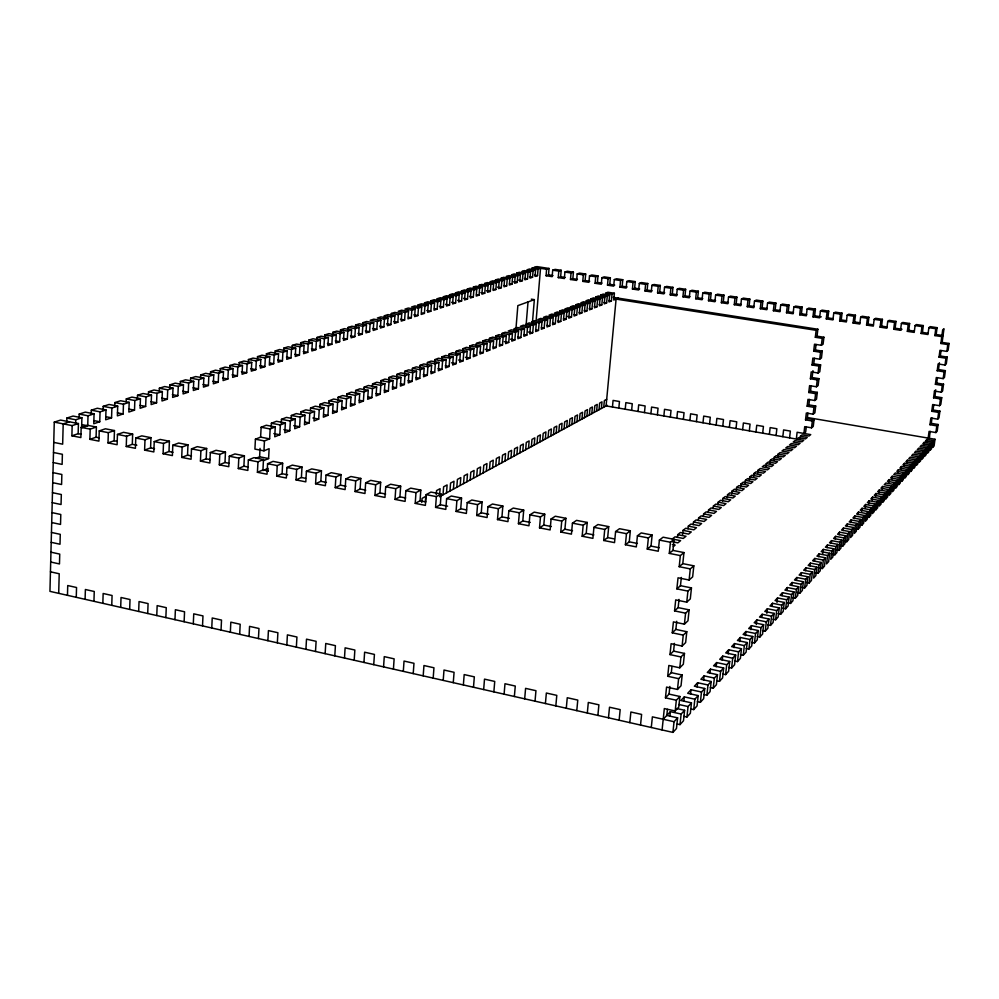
<?xml version="1.0" encoding="UTF-8"?>
<svg xmlns="http://www.w3.org/2000/svg" width="999" height="999" viewBox="0 0 999 999"><rect width="100%" height="100%" fill="white"/><g stroke="black" fill="none" stroke-linecap="round" stroke-linejoin="round"><path stroke-width="1.5" d="M78.434 423.551L72.165 425.611L71.891 435.801L78.147 433.691L78.434 423.551L60.589 420.079L54.271 422.127L49.95 591.358L672.914 732.392L676.473 728.496L677.609 717.856L666.808 715.434L667.457 709.352M58.691 593.331L59.216 573.763L50.45 571.815M66.746 422.377L66.858 418.069L73.064 416.059L81.906 417.769L81.618 427.797L87.725 425.761L88.012 415.784L94.068 413.811L93.769 423.738L99.75 421.74L100.062 411.85L105.994 409.915L105.682 419.767L111.563 417.807L111.876 408.004L117.707 406.106L117.383 415.859L123.139 413.936L123.464 404.22L129.183 402.36L128.846 412.038L134.503 410.139L134.84 400.524L140.447 398.688L140.097 408.279L145.654 406.418L146.004 396.89L151.498 395.092L151.149 404.583L156.593 402.772L156.955 393.319L162.362 391.558L161.988 400.974L167.345 399.188L167.707 389.81L173.014 388.087L172.64 397.415L177.884 395.666L178.272 386.376L183.479 384.677L183.092 393.931L188.249 392.207L188.636 382.992L193.744 381.331L193.356 390.497L198.426 388.811L198.813 379.67L203.846 378.034L203.446 387.137L208.416 385.477L208.816 376.411L213.761 374.812L213.349 383.828L218.244 382.192L218.644 373.214L223.501 371.628L223.089 380.569L227.884 378.971L228.309 370.067L233.067 368.519L232.655 377.385L237.375 375.811L237.799 366.97L242.482 365.447L242.058 374.238L246.691 372.689L247.128 363.936L251.736 362.437L251.298 371.153L255.856 369.63L256.293 360.939L260.826 359.465L260.389 368.119L264.872 366.621L265.309 358.004L269.767 356.556L269.318 365.147L273.726 363.673L274.176 355.12L278.559 353.696L278.109 362.212L282.442 360.764L282.904 352.272L287.213 350.874L286.75 359.328L291.021 357.892L291.483 349.475L295.716 348.102L295.254 356.481L299.45 355.082L299.912 346.728L304.083 345.367L303.621 353.696L307.754 352.31L308.216 344.031L312.325 342.694L311.85 350.949L315.921 349.588L316.383 341.358L320.429 340.047L319.955 348.239L323.951 346.903L324.425 338.748L328.396 337.45L327.922 345.579L331.868 344.268L332.342 336.163L336.251 334.89L335.776 342.957L339.648 341.67L340.135 333.629L343.981 332.367L343.494 340.384L347.315 339.111L347.802 331.131L351.598 329.895L351.099 337.837L354.87 336.588L355.357 328.671L359.091 327.447L358.591 335.339L362.3 334.103L362.787 326.248L366.471 325.05L365.971 332.879L369.618 331.656L370.117 323.851L373.738 322.677L373.239 330.457L376.835 329.258L377.335 321.503L380.894 320.342L380.394 328.059L383.928 326.885L384.44 319.193L387.949 318.044L387.45 325.711L390.934 324.55L391.446 316.908L394.905 315.784L394.393 323.389L397.827 322.24L398.339 314.66L401.748 313.549L401.236 321.104L404.62 319.98L405.132 312.45L408.504 311.351L407.979 318.856L411.326 317.744L411.838 310.264L415.147 309.178L414.635 316.633L417.919 315.534L418.444 308.104L421.703 307.043L421.191 314.448L424.425 313.361L424.95 305.994L428.171 304.945L427.647 312.287L430.844 311.226L431.368 303.896L434.54 302.859L434.016 310.165L437.175 309.116L437.699 301.835L440.821 300.811L440.297 308.067L443.406 307.03L443.931 299.8L447.015 298.801L446.491 306.006L449.562 304.982L450.087 297.802L453.134 296.803L452.597 303.958L455.619 302.947L456.156 295.816L459.153 294.842L458.628 301.948L461.6 300.961L462.137 293.868L465.097 292.907L464.56 299.962L467.507 298.988L468.044 291.945L470.954 290.996L470.429 298.014L473.326 297.04L473.863 290.047L476.748 289.111L476.211 296.079L479.07 295.13L479.607 288.174L482.455 287.25L481.918 294.181L484.74 293.231L485.277 286.326L488.086 285.414L487.549 292.295L490.334 291.371L490.871 284.503L493.643 283.604L493.106 290.447L495.854 289.523L496.391 282.705L499.125 281.818L498.588 288.611L501.298 287.712L501.835 280.931L504.532 280.057L503.996 286.8L506.668 285.914L507.217 279.183L509.877 278.309L509.34 285.027L511.975 284.141L512.524 277.447L515.147 276.598L514.61 283.266L517.22 282.392L517.757 275.749L520.354 274.9L519.817 281.531L522.39 280.669L522.939 274.063L525.499 273.227L524.95 279.807L527.497 278.958L528.046 272.39L530.569 271.566L530.032 278.109L532.542 277.272L533.091 270.754L535.589 269.942L535.039 276.448L537.524 275.612L538.061 269.131L540.534 268.319L536.201 319.767M67.47 595.317L67.732 585.539L76.548 587.512L76.261 597.315M75.612 424.1L75.737 419.78L81.906 417.769M79.096 418.356L79.208 414.086L85.302 412.125L94.068 413.811M96.391 427.035L90.197 429.133L89.885 439.335L96.079 437.2L96.391 427.035L87.4 425.287L81.169 427.372L80.869 437.562L71.891 435.801M85.09 599.313L85.39 589.497L94.256 591.495L93.943 601.311M91.196 414.41L91.321 410.177L97.29 408.254L105.994 409.915M114.46 430.557L108.342 432.667L108.004 442.907L114.123 440.746L114.46 430.557L105.407 428.796L99.251 430.894L98.926 441.121L89.885 439.335M103.072 410.552L103.209 406.356L109.066 404.47L117.707 406.106M102.835 603.334L103.147 593.493L112.075 595.491L111.751 605.344M114.723 406.755L114.86 402.597L120.604 400.749L129.183 402.36M132.655 434.09L126.598 436.226L126.249 446.503L132.293 444.318L132.655 434.09L123.539 432.317L117.457 434.44L117.108 444.705L108.004 442.907M126.199 401.66L126.299 398.913L131.93 397.103L140.447 398.688M120.692 607.367L121.029 597.502L130.02 599.525L129.67 609.402M150.961 437.649L144.992 439.81L144.605 450.112L150.587 447.902L150.961 437.649L141.796 435.864L135.777 438.012L135.414 448.301L126.249 446.503M137.375 399.375L137.525 395.292L143.057 393.519L151.498 395.092M138.674 611.438L139.036 601.548L148.077 603.583L147.702 613.486M148.439 394.443L148.539 391.745L153.971 389.997L162.362 391.558M169.405 441.233L163.499 443.419L163.099 453.746L168.993 451.511L169.405 441.233L160.165 439.435L154.233 441.608L153.834 451.935L144.605 450.112M159.241 390.934L159.353 388.261L164.685 386.551L173.014 388.087M156.768 615.534L157.155 605.619L166.259 607.667L165.859 617.594M169.842 387.937L169.967 384.84L175.2 383.154L183.479 384.677M187.962 444.842L182.13 447.053L181.706 457.417L187.525 455.157L187.962 444.842L178.671 443.032L172.802 445.229L172.39 455.581L163.099 453.746M180.27 384.553L180.394 381.481L185.539 379.82L193.744 381.331M174.975 619.667L175.387 609.715L184.553 611.775L184.128 621.728M190.509 381.218L190.634 378.184L195.692 376.561L203.846 378.034M206.656 448.476L200.899 450.711L200.437 461.101L206.194 458.816L206.656 448.476L197.29 446.653L191.496 448.876L191.059 459.253L181.706 457.417M200.562 377.959L200.699 374.937L205.657 373.339L213.761 374.812M193.307 623.813L193.744 613.836L202.972 615.908L202.522 625.898M210.452 374.75L210.577 371.753L215.459 370.179L223.501 371.628M225.462 452.122L219.78 454.395L219.305 464.822L224.975 462.5L225.462 452.122L216.046 450.299L210.327 452.547L209.852 462.962L200.437 461.101M220.155 371.591L220.292 368.631L225.087 367.083L233.067 368.519M211.763 627.996L212.225 617.981L221.516 620.079L221.041 630.094M229.695 368.494L229.845 365.547L234.553 364.036L242.482 365.447M244.405 455.806L238.798 458.104L238.299 468.556L243.893 466.208L244.405 455.806L234.915 453.958L229.283 456.243L228.783 466.683L219.305 464.822M239.086 365.447L239.223 362.525L243.856 361.039L251.736 362.437M230.344 632.192L230.831 622.165L240.185 624.263L239.685 634.315M248.301 362.45L248.451 359.553L252.997 358.092L260.826 359.465M267.944 471.141L268.082 468.344L262.924 470.566L263.474 459.515L253.921 457.654L248.364 459.965L247.839 470.429L238.299 468.556M257.367 359.503L257.517 356.631L262 355.194L269.767 356.556M618.418 298.164L613.748 300.05L614.385 293.256L612.025 294.181L611.4 300.999L609.028 301.948L609.652 295.117L607.267 296.054L606.63 302.909L604.233 303.883L604.87 297.003L602.447 297.964L601.81 304.857L599.375 305.844L600.012 298.926L597.564 299.887L596.927 306.83L594.455 307.829L595.092 300.861L592.607 301.835L591.97 308.828L589.472 309.84L590.097 302.822L587.587 303.821L586.95 310.851L584.415 311.875L585.052 304.82L582.492 305.831L581.855 312.912L579.283 313.948L579.919 306.843L577.335 307.867L576.698 314.985L574.088 316.046L574.725 308.891L572.102 309.927L571.465 317.095L568.818 318.169L569.455 310.964L566.795 312.013L566.158 319.243L563.486 320.317L564.11 313.074L561.413 314.136L560.789 321.403L558.066 322.502L558.703 315.209L555.956 316.283L555.332 323.614L552.572 324.725L553.209 317.37L550.424 318.469L549.8 325.836L547.002 326.973L547.627 319.568L544.817 320.679L544.18 328.109L541.346 329.245L541.97 321.803L539.123 322.927L538.486 330.407L535.614 331.568L536.238 324.063L533.341 325.199L532.704 332.729L529.782 333.916L530.419 326.361L527.472 327.522L526.848 335.102L523.888 336.288L524.512 328.683L521.528 329.857L520.904 337.5L517.894 338.711L518.518 331.044L515.484 332.242L514.86 339.935L511.813 341.159L512.437 333.441L509.365 334.653L508.728 342.407L505.631 343.656L506.256 335.876L503.134 337.113L502.509 344.917L499.363 346.178L499.987 338.349L496.815 339.598L496.191 347.465L493.007 348.751L493.618 340.859L490.409 342.133L489.785 350.05L486.538 351.361L487.162 343.406L483.891 344.705L483.266 352.672L479.97 354.008L480.594 346.004L477.272 347.302L476.66 355.344L473.314 356.693L473.926 348.626L470.554 349.962L469.942 358.054L466.533 359.428L467.157 351.298L463.723 352.647L463.111 360.801L459.665 362.2L460.277 354.008L456.793 355.382L456.181 363.599L452.672 365.022L453.284 356.768L449.75 358.154L449.138 366.446L445.566 367.882L446.178 359.565L442.582 360.989L441.97 369.33L438.349 370.791L438.961 362.412L435.302 363.848L434.702 372.265L431.019 373.751L431.618 365.309L427.909 366.77L427.297 375.249L423.551 376.76L424.163 368.244L420.379 369.742L419.78 378.284L415.971 379.82L416.571 371.241L412.737 372.752L412.137 381.368L408.266 382.929L408.853 374.275L404.957 375.824L404.358 384.503L400.424 386.089L401.011 377.372L397.04 378.933L396.453 387.699L392.445 389.31L393.032 380.519L388.998 382.118L388.399 390.934L384.328 392.582L384.915 383.716L380.806 385.339L380.219 394.243L376.074 395.916L376.66 386.975L372.477 388.623L371.89 397.602L367.669 399.3L368.256 390.284L363.998 391.97L363.411 401.024L359.128 402.747L359.702 393.656L355.357 395.367L354.795 404.495L350.424 406.256L350.986 397.09L346.578 398.838L346.004 408.042L341.558 409.84L342.12 400.587L337.625 402.36L337.063 411.65L332.542 413.474L333.092 404.145L328.521 405.956L327.959 415.322L323.351 417.182L323.901 407.767L319.243 409.615L318.693 419.056L313.986 420.954L314.535 411.463L309.79 413.336L309.24 422.864L304.458 424.8L304.995 415.222L300.162 417.132L299.625 426.748L294.742 428.721L295.279 419.056L290.347 421.004L289.81 430.706L284.84 432.717L285.364 422.964L280.344 424.95L279.82 434.74L274.75 436.788L275.262 426.948L270.142 428.971L269.63 438.848L260.614 437.137L255.419 439.21L254.92 449.1L263.948 450.836L269.118 448.701L268.594 458.541L263.436 460.714M249.051 636.438L249.563 626.373L258.978 628.483L258.441 638.561M282.667 463.249L277.235 465.596L276.673 476.111L282.105 473.713L282.667 463.249L273.052 461.376L267.57 463.711L267.033 474.213L257.417 472.315L257.954 461.838L263.474 459.515M255.719 458.416L259.615 456.793L260.04 448.376M260.614 437.137L261.126 427.26L266.283 425.249L275.262 426.948M266.296 356.606L266.433 353.758L270.841 352.335L278.559 353.696M263.948 450.836L264.46 440.934L269.63 438.848M271.166 427.46L271.391 423.264L276.448 421.291L285.364 422.964M275.062 353.758L275.212 350.936L279.545 349.538L287.213 350.874M267.882 640.696L268.419 630.606L277.897 632.729L277.335 642.832M283.691 350.949L283.841 348.151L288.099 346.778L295.716 348.102M281.243 423.501L281.468 419.343L286.426 417.407L295.279 419.056M292.183 348.201L292.332 345.417L296.516 344.068L304.083 345.367M301.998 467.008L296.641 469.38L296.054 479.92L301.411 477.497L301.998 467.008L292.32 465.122L286.925 467.482L286.351 478.009L276.673 476.111M291.121 419.617L291.346 415.497L296.216 413.598L304.995 415.222M300.524 345.479L300.687 342.719L304.807 341.396L312.325 342.694M286.838 644.992L287.4 634.865L296.94 637.012L296.353 647.14M300.886 414.435L301.036 411.725L305.819 409.865L314.535 411.463M308.741 342.819L308.903 340.072L312.962 338.773L320.429 340.047M321.466 470.791L316.196 473.189L315.572 483.766L320.841 481.318L321.466 470.791L311.713 468.893L306.406 471.278L305.794 481.843L296.054 479.92M310.402 410.714L310.564 408.017L315.259 406.193L323.901 407.767M316.833 340.184L316.995 337.475L320.991 336.188L328.396 337.45M319.755 407.055L319.905 404.383L324.513 402.585L333.092 404.145M305.919 649.313L306.506 639.16L316.109 641.321L315.509 651.473M324.8 337.6L324.95 334.902L328.883 333.641L336.251 334.89M332.63 335.052L332.792 332.38L336.663 331.131L343.981 332.367M328.896 403.896L329.083 400.811L333.604 399.038L342.12 400.587M341.059 474.6L335.876 477.023L335.227 487.637L340.409 485.152L341.059 474.6L331.243 472.689L326.011 475.099L325.387 485.701L315.572 483.766M340.347 332.555L340.509 329.895L344.318 328.659L351.598 329.895M337.899 400.362L338.087 397.302L342.532 395.567L350.986 397.09M325.137 653.658L325.749 643.481L335.414 645.654L334.79 655.844M347.939 330.082L348.102 327.447L351.86 326.236L359.091 327.447M346.753 396.89L346.94 393.856L351.298 392.157L359.702 393.656M360.789 478.434L355.694 480.894L355.02 491.533L360.115 489.023L360.789 478.434L350.911 476.511L345.766 478.958L345.105 489.585L335.227 487.637M355.419 327.647L355.582 325.037L359.29 323.838L366.471 325.05M355.444 393.481L355.632 390.472L359.915 388.798L368.256 390.284M362.799 325.262L362.962 322.665L366.596 321.491L373.738 322.677M344.48 658.041L345.117 647.839L354.857 650.024L354.195 660.239M363.986 390.134L364.173 387.15L368.381 385.502L376.66 386.975M380.669 482.292L375.649 484.777L374.95 495.454L379.957 492.919L380.669 482.292L370.716 480.357L365.646 482.829L364.96 493.494L355.02 491.533M372.377 386.838L372.565 383.878L376.71 382.267L384.915 383.716M384.215 318.793L384.415 315.746L387.899 314.623L394.905 315.784M380.619 383.604L380.806 380.669L384.877 379.083L393.032 380.519M363.948 662.449L364.623 652.21L374.425 654.42L373.738 664.66M391.158 316.546L391.358 313.511L394.792 312.4L401.748 313.549M388.723 380.419L388.923 377.51L392.919 375.949L401.011 377.372M400.674 486.176L395.741 488.698L395.017 499.4L399.937 496.828L400.674 486.176L390.646 484.228L385.676 486.738L384.965 497.427L374.95 495.454M396.69 377.297L396.89 374.413L400.824 372.877L408.853 374.275M383.566 666.882L384.265 656.63L394.13 658.841L393.419 669.118M404.533 374.225L404.72 371.353L408.591 369.855L416.571 371.241M412.237 371.203L412.425 368.356L416.233 366.87L424.163 368.244M417.932 307.829L418.131 304.882L421.378 303.833L428.171 304.945M420.816 490.097L415.984 492.644L415.222 503.384L420.055 500.786L420.816 490.097L410.726 488.136L405.844 490.671L405.094 501.386L395.017 499.4M419.805 368.231L420.005 365.409L423.751 363.948L431.618 365.309M424.388 305.731L424.587 302.797L427.784 301.773L434.54 302.859M403.309 671.353L404.033 661.063L413.973 663.299L413.224 673.601M430.756 303.659L430.956 300.749L434.103 299.737L440.821 300.811M427.26 365.309L427.46 362.5L431.143 361.076L438.961 362.412M421.778 502.447L422.077 498.364L425.736 496.391L425.349 501.823M437.025 301.611L437.237 298.726L440.347 297.727L447.015 298.801M434.59 362.425L434.79 359.652L438.424 358.241L446.178 359.565M441.108 494.043L436.363 496.615L435.576 507.392L440.322 504.757L441.108 494.043L430.944 492.07L426.161 494.63L425.374 505.382L415.222 503.384M443.219 299.6L443.431 296.728L446.491 295.741L453.134 296.803M441.808 359.603L442.008 356.843L445.579 355.457L453.284 356.768M449.325 297.615L449.538 294.767L452.559 293.793L459.153 294.842M436.251 494.617L436.551 490.596L440.097 488.686L439.697 494.03M423.189 675.861L423.951 665.534L433.953 667.782L433.179 678.121M448.913 356.818L449.113 354.071L452.622 352.709L460.277 354.008M455.344 295.654L455.556 292.819L458.541 291.858L465.097 292.907M443.019 494.792L443.618 486.8L447.102 484.927L446.516 492.894M455.894 354.071L456.093 351.361L459.552 350.012L467.157 351.298M461.288 293.718L461.501 290.909L464.435 289.96L470.954 290.996M461.55 498.014L456.893 500.624L456.068 511.426L460.726 508.766L461.55 498.014L451.311 496.028L446.615 498.613L445.804 509.403L435.576 507.392M449.975 490.996L450.574 483.066L454.008 481.231L453.409 489.123M467.145 291.82L467.357 289.023L470.254 288.087L476.748 289.111M462.774 351.373L462.974 348.676L466.371 347.352L473.926 348.626M456.818 487.275L457.417 479.395L460.801 477.584L460.202 485.427M443.206 680.394L443.993 670.042L454.07 672.302L453.271 682.667M469.542 348.713L469.742 346.041L473.089 344.742L480.594 346.004M463.561 483.591L464.16 475.774L467.495 473.988L466.895 481.78M476.211 346.104L476.411 343.444L479.707 342.17L487.162 343.406M482.117 502.01L477.559 504.645L476.71 515.484L481.268 512.799L482.117 502.01L471.815 500.012L467.207 502.634L466.371 513.449L456.068 511.426M470.204 479.982L470.804 472.215L474.088 470.454L473.476 478.184M482.767 343.531L482.979 340.896L486.213 339.635L493.618 340.859M476.735 476.411L477.335 468.706L480.569 466.97L479.97 474.65M489.235 340.996L489.435 338.374L492.632 337.138L499.987 338.349M463.361 684.952L464.185 674.575L474.325 676.847L473.489 687.25M495.304 282.655L495.516 279.945L498.226 279.071L504.532 280.057M483.179 472.902L483.778 465.259L486.963 463.548L486.351 471.166M495.591 338.499L495.804 335.901L498.951 334.677L506.256 335.876M489.51 469.443L490.122 461.85L493.256 460.164L492.644 467.732M502.847 506.043L498.389 508.716L497.502 519.58L501.96 516.858L502.847 506.043L492.47 504.02L487.949 506.68L487.087 517.532L476.71 515.484M501.823 336.551L502.072 333.454L505.169 332.255L512.437 333.441M495.766 466.046L496.366 458.504L499.463 456.843L498.851 464.36M516.533 275.749L516.758 273.102L519.33 272.277L525.499 273.227M501.923 462.687L502.522 455.194L505.569 453.558L504.957 461.026M483.666 689.547L484.503 679.133L494.73 681.43L493.868 691.857M514.085 331.73L514.335 328.683L517.345 327.51L524.512 328.683M515.959 328.708L517.844 305.632L534.353 299.638L532.405 322.964M507.979 459.378L508.591 451.948L511.588 450.337L510.976 457.742M523.713 510.102L519.355 512.799L518.431 523.701L522.802 520.941L523.713 510.102L513.261 508.066L508.853 510.751L507.942 521.64L497.502 519.58M513.961 456.118L514.572 448.738L517.532 447.152L516.92 454.508M525.973 326.636L528.034 301.785M531.768 270.791L531.98 268.194L536.938 266.608L549.05 268.456L548.501 274.9L546.066 275.724L546.615 269.255L549.05 268.456M519.855 452.909L520.467 445.579L523.376 444.006L522.764 451.323M531.805 324.775L532.055 321.778L534.94 320.667L541.97 321.803M504.095 694.18L504.982 683.741L515.272 686.051L514.373 696.503M525.661 449.75L526.273 442.457L529.145 440.921L528.533 448.176M531.381 446.628L531.992 439.385L534.827 437.862L534.215 445.079M544.742 514.185L540.471 516.92L539.522 527.847L543.793 525.062L544.742 514.185L534.215 512.137L529.895 514.847L528.958 525.774L518.431 523.701M537.025 443.544L537.637 436.363L540.434 434.865L539.81 442.02M561.213 270.304L558.803 271.116L558.254 277.597L560.651 276.773L561.213 270.304L555.119 269.38L552.709 270.18L552.147 276.661L546.066 275.724M542.582 440.509L543.206 433.379L545.953 431.893L545.342 439.011M524.687 698.838L525.586 688.361L535.951 690.696L535.027 701.186M548.076 437.525L548.688 430.432L551.411 428.971L550.786 436.039M559.702 313.811L559.952 310.926L562.637 309.877L569.455 310.964M573.426 272.178L571.053 272.989L570.479 279.483L572.852 278.646L573.426 272.178L567.307 271.241L564.922 272.053L564.36 278.546L558.254 277.597M553.483 434.577L554.095 427.522L556.78 426.086L556.156 433.116M565.047 311.713L565.297 308.841L567.944 307.817L574.725 308.891M565.909 518.294L561.738 521.066L560.764 532.03L564.922 529.208L565.909 518.294L555.307 516.233L551.086 518.981L550.124 529.932L539.522 527.847M558.816 431.668L559.44 424.662L562.075 423.251L561.463 430.219M570.317 309.64L570.566 306.793L573.176 305.769L579.919 306.843M585.689 274.038L583.354 274.862L582.767 281.381L585.102 280.532L585.689 274.038L579.545 273.102L577.197 273.926L576.623 280.432L570.479 279.483M564.085 428.796L564.697 421.84L567.307 420.442L566.695 427.372M575.524 307.592L575.774 304.77L578.346 303.758L585.052 304.82M569.28 425.961L569.892 419.056L572.464 417.669L571.853 424.563M545.417 703.533L546.353 693.031L556.793 695.366L555.831 705.893M574.4 423.176L575.012 416.308L577.547 414.947L576.935 421.79M598.001 275.924L595.704 276.76L595.104 283.279L597.402 282.417L598.001 275.924L591.833 274.987L589.522 275.811L588.935 282.33L582.767 281.381M579.457 420.417L580.069 413.598L582.567 412.25L581.955 419.056M590.709 301.623L590.958 298.851L593.431 297.889L600.012 298.926M587.237 522.44L583.166 525.237L582.155 536.238L586.213 533.391L587.237 522.44L576.548 520.367L572.439 523.151L571.44 534.14L560.764 532.03M584.44 417.694L585.064 410.914L587.524 409.59L586.913 416.358M595.629 299.688L595.879 296.94L598.326 295.991L604.87 297.003M589.36 415.022L589.984 408.279L592.419 406.968L591.795 413.686M610.364 277.809L608.104 278.646L607.492 285.177L609.765 284.328L610.364 277.809L604.183 276.86L601.898 277.697L601.298 284.228L595.104 283.279M600.486 297.777L600.749 295.042L603.146 294.106L609.652 295.117M566.283 708.254L567.257 697.727L577.772 700.087L576.785 710.626M594.218 412.362L594.842 405.669L597.24 404.383L596.628 411.064M599.013 409.752L599.625 403.097L601.997 401.823L601.386 408.466M622.777 279.708L620.554 280.557L619.929 287.1L622.165 286.226L622.777 279.708L616.57 278.758L614.323 279.595L613.711 286.139L607.492 285.177M603.746 407.18L604.358 400.562L606.705 399.3M608.716 526.61L604.745 529.445L603.696 540.484L607.667 537.599L608.716 526.61L597.951 524.525L593.93 527.335L592.907 538.361L582.155 536.238M612.449 407.005L613.074 400.412L619.455 401.511L618.831 408.116M635.252 281.606L633.054 282.467L632.429 289.023L634.627 288.149L635.252 281.606L629.008 280.657L626.798 281.506L626.173 288.062L619.929 287.1M587.312 713.011L588.311 702.447L598.901 704.832L597.877 715.409M625.224 409.228L625.861 402.622L632.267 403.733L631.63 410.352M647.764 283.516L645.604 284.378L644.967 290.946L647.127 290.072L647.764 283.516L641.508 282.567L639.323 283.429L638.686 289.985L632.429 289.023M672.302 541.77L677.871 542.857L680.594 540.646L663.086 537.187L659.39 540.097L658.254 551.223L647.265 549.063L651.023 546.103L652.135 535.052L641.221 532.929L637.412 535.814L636.313 546.903L625.399 544.755L629.258 541.833L630.344 530.819L619.505 528.708L615.596 531.568L614.535 542.619L603.696 540.484M638.049 411.463L638.686 404.845L645.129 405.956L644.48 412.587M608.478 717.806L609.515 707.217L620.179 709.615L619.13 720.217M625.399 544.755L626.485 533.691L630.344 530.819M660.339 285.439L658.216 286.313L657.567 292.894L659.69 291.995L660.339 285.439L654.045 284.478L651.91 285.339L651.261 291.92L644.967 290.946M650.923 413.711L651.585 407.068L658.054 408.191L657.379 414.835M672.964 287.362L670.878 288.249L670.217 294.842L672.302 293.943L672.964 287.362L666.645 286.401L664.535 287.275L663.885 293.868L657.567 292.894M629.807 722.639L630.881 712.012L641.608 714.422L640.521 725.062M647.265 549.063L648.376 537.949L652.135 535.052M663.86 415.959L664.535 409.315L671.028 410.439L670.341 417.095M685.651 289.298L683.591 290.185L682.916 296.79L684.977 295.879L685.651 289.298L679.295 288.336L677.222 289.211L676.56 295.816L670.217 294.842M676.847 418.231L677.534 411.563L684.053 412.699L683.366 419.368M698.376 291.246L696.353 292.145L695.679 298.751L697.689 297.839L698.376 291.246L692.007 290.272L689.972 291.159L689.285 297.777L682.916 296.79M651.286 727.497L652.384 716.845L674.05 721.703L677.609 717.856M669.293 553.396L670.441 542.257L674.088 539.323L672.939 550.412L669.293 553.396L680.356 555.581L683.953 552.572L672.939 550.412M677.422 537.425L677.709 534.665L680.394 532.504L688.623 534.103L691.258 531.955L683.066 530.369L682.629 534.49M711.163 293.194L709.178 294.093L708.478 300.724L710.464 299.8L711.163 293.194L704.77 292.22L702.759 293.119L702.072 299.737L695.679 298.751M689.897 420.504L690.596 413.823L697.14 414.96L696.44 421.64M662.087 729.944L664.323 708.566L675.187 710.988L678.746 707.192L679.894 696.49L669.055 694.105L665.446 697.839L676.335 700.237L679.894 696.49M665.446 697.839L666.57 687.075L677.484 689.46L681.031 685.776L682.18 675.012L671.316 672.664L667.707 676.286L678.621 678.658L682.18 675.012M667.707 676.286L668.843 665.459L679.782 667.819L683.328 664.235L684.49 653.421L673.588 651.098L669.979 654.607L680.931 656.955L684.49 653.421M669.979 654.607L671.116 643.731L682.092 646.053L685.639 642.582L686.8 631.705L675.861 629.42L672.265 632.817L683.254 635.127L686.8 631.705M672.265 632.817L673.413 621.878L684.415 624.163L687.961 620.804L689.135 609.865L678.159 607.617L674.562 610.901L685.589 613.174L689.135 609.865M674.562 610.901L675.711 599.899L686.75 602.16L690.297 598.901L691.47 587.912L680.469 585.689L676.872 588.861L687.924 591.108L691.47 587.912M676.872 588.861L678.034 577.797L689.11 580.019L692.644 576.885L693.83 565.821L682.792 563.636L679.195 566.708L690.284 568.906L693.83 565.821M679.195 566.708L680.356 555.581M669.055 694.105L669.867 686.463M671.316 672.664L671.965 666.508M673.588 651.098L674.4 643.368M675.861 629.42L676.723 621.253M678.159 607.617L679.02 599.4M680.469 585.689L681.33 577.434M682.792 563.636L683.953 552.572M688.036 528.871L688.323 526.148L690.921 524.063L699.038 525.611L701.585 523.538L693.506 522.002L693.219 524.7M669.904 716.183L670.379 711.65L681.131 714.048L684.615 710.277L676.598 708.491M724 295.155L722.052 296.066L721.353 302.709L723.301 301.773L724 295.155L717.582 294.168L715.609 295.08L714.909 301.723L708.478 300.724M702.996 422.777L703.708 416.096L710.289 417.232L709.565 423.926M672.914 732.392L674.05 721.703M675.187 710.988L676.335 700.237M677.484 689.46L678.621 678.658M679.782 667.819L680.931 656.955M682.092 646.053L683.254 635.127M684.415 624.163L685.589 613.174M686.75 602.16L687.924 591.108M689.11 580.019L690.284 568.906M698.313 520.591L698.601 517.907L701.111 515.896L709.103 517.407L711.575 515.397L703.608 513.886L703.333 516.558M677.31 724.025L679.994 724.625L681.131 714.048M683.816 701.323L684.303 696.89L694.842 699.2L698.176 695.591L687.687 693.294L691.033 689.735L701.485 692.02L704.757 688.486L694.355 686.213L697.639 682.729L707.991 684.977L711.188 681.518L700.886 679.283L704.108 675.873L714.36 678.084L717.494 674.687L707.28 672.489L710.439 669.143L720.604 671.328L723.676 668.006L713.561 665.834L716.645 662.562L726.71 664.71L729.732 661.45L719.705 659.315L722.727 656.106L732.704 658.216L735.664 655.019L725.724 652.921L728.696 649.775L738.586 651.86L741.483 648.726L731.63 646.653L734.54 643.568L744.355 645.616L747.19 642.544L737.424 640.509L740.284 637.474L749.999 639.497L752.784 636.488L743.106 634.477L745.903 631.505L755.544 633.503L758.278 630.544L748.688 628.558L751.435 625.649L760.988 627.609L763.661 624.712L754.158 622.764L756.842 619.892L766.32 621.84L768.955 618.993L759.515 617.057L762.162 614.26L771.565 616.171L774.138 613.374L764.784 611.475L767.382 608.716L776.698 610.601L779.232 607.854L769.954 605.981L772.514 603.271L781.755 605.144L784.24 602.447L775.037 600.599L777.547 597.939L786.7 599.775L789.148 597.127L780.032 595.304L782.492 592.694L791.57 594.505L793.98 591.908L784.927 590.109L787.337 587.537L796.353 589.323L798.713 586.775L789.734 585.002L792.107 582.479L801.048 584.24L803.371 581.73L794.467 579.982L796.802 577.497L805.669 579.245L807.954 576.785L799.113 575.049L801.41 572.614L810.201 574.338L812.449 571.915L803.683 570.204L805.931 567.807L814.66 569.517L816.87 567.132L808.166 565.434L810.389 563.086L819.043 564.772L821.215 562.425L812.587 560.751L814.759 558.441L823.351 560.102L825.486 557.804L816.92 556.156L819.068 553.883L827.597 555.519L829.682 553.259L821.19 551.623L823.288 549.388L831.755 551.011L833.815 548.776L825.386 547.165L827.459 544.967L835.863 546.565L837.886 544.38L829.507 542.794L831.555 540.621L839.884 542.207L841.882 540.047L833.578 538.486L835.576 536.351L843.855 537.912L845.816 535.789L837.574 534.24L839.547 532.142L847.764 533.691L849.687 531.605L841.508 530.069L843.443 528.009L851.598 529.532L853.496 527.484L845.379 525.961L847.289 523.926L855.381 525.437L857.254 523.414L849.187 521.915L851.061 519.917L859.103 521.416L860.938 519.418L852.934 517.944L854.782 515.971L862.761 517.445L864.572 515.484L856.63 514.023L858.453 512.087L866.37 513.548L868.156 511.613L860.264 510.164L862.062 508.254L869.929 509.702L871.677 507.804L863.835 506.368L865.609 504.483L873.426 505.919L875.149 504.045L867.369 502.622L869.105 500.774L876.872 502.185L878.571 500.337L870.841 498.938L872.552 497.115L880.256 498.513L881.942 496.69L874.262 495.304L875.948 493.506L883.603 494.892L885.251 493.106L877.634 491.733L879.295 489.96L886.9 491.321L888.523 489.56L880.956 488.199L882.592 486.463L890.146 487.812L891.745 486.076L884.227 484.727L885.851 483.017L893.343 484.353L894.929 482.642L887.449 481.306L889.048 479.607L896.49 480.944L898.051 479.245L890.633 477.934L892.207 476.261L899.6 477.572L901.135 475.911L893.768 474.6L895.316 472.964L902.671 474.263L904.182 472.614L896.865 471.328L898.388 469.705L905.681 470.991L907.179 469.368L899.899 468.094L901.41 466.496L908.665 467.769L910.139 466.171L902.909 464.91L904.395 463.324L911.6 464.585L913.049 463.012L905.868 461.763L907.342 460.202L914.497 461.451L915.933 459.902L908.79 458.666L910.239 457.13L917.357 458.366L918.768 456.83L911.675 455.606L913.098 454.083L920.166 455.319L921.565 453.808L914.522 452.584L915.921 451.086L922.951 452.31L924.325 450.811L917.319 449.612L918.718 448.139L925.686 449.338L927.047 447.864L920.091 446.678L921.465 445.217L928.396 446.416L929.732 444.955L922.826 443.781L924.175 442.345L931.068 443.519L932.392 442.095L925.511 440.921L926.847 439.498L933.703 440.671L935.002 439.26L807.754 417.57M736.9 297.128L734.989 298.039L734.265 304.695L736.176 303.758L736.9 297.128L730.444 296.141L728.521 297.053L727.796 303.708L721.353 302.709M684.615 710.277L683.478 720.803L679.994 724.625M716.158 425.075L716.882 418.381L723.488 419.518L722.764 426.223M708.266 512.574L708.553 509.927L710.988 507.979L718.868 509.453L721.253 507.504L713.411 506.031L713.124 508.653M683.89 716.345L686.925 717.032L688.061 706.543L691.47 702.859L680.868 700.511L684.303 696.89M690.559 694.13L691.033 689.735M691.47 702.859L690.346 713.286L686.925 717.032M690.709 708.915L693.718 709.59L694.842 699.2M697.165 687.087L697.639 682.729M717.906 504.807L718.194 502.197L720.554 500.299L728.321 501.748L730.644 499.862L722.901 498.414L722.614 501.011M698.176 695.591L697.052 705.918L693.718 709.59M749.849 299.101L747.976 300.025L747.24 306.693L749.113 305.744L749.849 299.101L743.368 298.114L741.47 299.038L740.746 305.694L734.265 304.695M729.37 427.372L730.107 420.666L736.75 421.815L736.001 428.534M697.377 701.648L700.361 702.297L701.485 692.02M703.633 680.182L704.108 675.873M704.757 688.486L703.633 698.713L700.361 702.297M727.197 497.777L727.534 494.705L729.832 492.857L737.499 494.28L739.747 492.445L732.105 491.033L731.768 494.093M703.908 694.517L706.867 695.167L707.991 684.977M709.964 673.426L710.439 669.143M711.188 681.518L710.064 691.645L706.867 695.167M762.849 301.086L761.013 302.023L760.276 308.703L762.112 307.742L762.849 301.086L756.343 300.087L754.495 301.024L753.745 307.692L747.24 306.693M710.314 687.537L713.236 688.174L714.36 678.084M716.171 666.795L716.645 662.562M742.644 429.695L743.393 422.964L750.062 424.113L749.312 430.844M736.263 490.472L736.6 487.425L738.835 485.639L746.39 487.025L748.576 485.252L741.033 483.878L740.696 486.888M717.494 674.687L716.383 684.727L713.236 688.174M716.583 680.694L719.48 681.33L720.604 671.328M722.265 660.302L722.727 656.106M723.676 668.006L722.564 677.946L719.48 681.33M745.067 483.366L745.404 480.369L747.564 478.633L755.019 479.995L757.142 478.271L749.7 476.923L749.375 479.895M722.727 674L725.599 674.612L726.71 664.71M728.221 653.933L728.696 649.775M775.911 303.072L774.113 304.021L773.363 310.714L775.149 309.752L775.911 303.072L769.367 302.085L767.557 303.022L766.807 309.702L760.276 308.703M729.732 661.45L728.621 671.303L725.599 674.612M755.981 432.018L756.743 425.274L763.436 426.436L762.674 433.179M728.758 667.419L731.605 668.031L732.704 658.216M734.078 647.689L734.54 643.568M753.608 476.473L753.945 473.526L756.043 471.84L763.398 473.164L765.459 471.491L758.116 470.167L757.791 473.101M735.664 655.019L734.552 664.797L731.605 668.031M734.665 660.988L737.487 661.588L738.586 651.86M739.822 641.57L740.284 637.474M741.483 648.726L740.384 658.403L737.487 661.588M789.023 305.082L787.262 306.031L786.5 312.737L788.261 311.763L789.023 305.082L782.454 304.083L780.681 305.032L779.919 311.725L773.363 310.714M745.441 635.564L745.903 631.505M740.446 654.67L743.244 655.257L744.355 645.616M769.38 434.34L770.142 427.597L776.872 428.758L776.086 435.514M765.971 466.508L766.295 463.611L768.306 462L775.524 463.286L777.497 461.688L770.304 460.402L769.967 463.274M747.19 642.544L746.091 652.147L743.244 655.257M750.973 629.67L751.435 625.649M746.128 648.476L748.9 649.063L749.999 639.497M752.784 636.488L751.685 646.003L748.9 649.063M773.913 460.089L774.25 457.242L776.198 455.669L783.316 456.93L785.239 455.369L778.134 454.12L777.809 456.955M756.318 624.55L756.842 619.892M751.698 642.394L754.457 642.969L755.544 633.503M802.197 307.093L800.474 308.054L799.699 314.772L801.41 313.786L802.197 307.093L795.604 306.081L793.868 307.043L793.094 313.748L786.5 312.737M758.278 630.544L757.192 639.972L754.457 642.969M761.812 617.332L762.162 614.26M782.829 436.688L783.603 429.92L790.359 431.093L789.572 437.862M757.167 636.438L759.889 637L760.988 627.609M763.661 624.712L762.574 634.065L759.889 637M766.857 613.286L767.382 608.716M762.537 630.581L765.234 631.143L766.32 621.84M768.955 618.993L767.869 628.259L765.234 631.143M772.152 606.293L772.514 603.271M815.421 309.103L813.748 310.077L812.949 316.808L814.635 315.821L815.421 309.103L808.803 308.104L807.105 309.066L806.318 315.784L799.699 314.772M767.794 624.85L770.479 625.399L771.565 616.171M774.138 613.374L773.064 622.564L770.479 625.399M777.01 602.434L777.547 597.939M772.964 619.205L775.624 619.755L776.698 610.601M779.232 607.854L778.159 616.97L775.624 619.755M800.062 439.011L800.374 436.276L802.147 434.852L808.978 436.039L810.713 434.615L797.127 432.267L796.328 439.048L606.081 405.894L616.096 299.101L816.146 330.319L817.869 329.245L817.045 336.176L815.321 337.275L816.146 330.319M782.13 595.666L782.492 592.694M778.034 613.673L780.681 614.21L781.755 605.144M805.531 419.842L807.279 418.481L814.06 419.642L812.337 421.004L805.531 419.842L806.33 413.024L813.149 414.185L814.884 412.837L815.696 406.019L808.89 404.882L807.142 406.193L813.973 407.342L815.696 406.019M807.142 406.193L807.954 399.363L814.784 400.499L816.508 399.2L817.332 392.37L810.514 391.233L808.765 392.507L809.577 385.639L816.433 386.775L818.144 385.514L818.968 378.658L812.137 377.535L810.401 378.771L811.213 371.878L818.069 373.002L819.792 371.79L820.616 364.897L813.773 363.798L812.037 364.985L812.849 358.079L819.717 359.178L821.44 358.004L822.264 351.099L815.409 350.012L813.673 351.149L814.497 344.218L821.378 345.304L823.089 344.18L823.925 337.25L817.045 336.176M784.24 602.447L783.166 611.475L780.681 614.21M786.987 590.484L787.337 587.537M806.305 426.623L805.669 432.043L803.92 433.441L804.719 426.648L811.525 427.822L813.248 426.436L814.06 419.642M807.279 418.481L807.916 413.049M808.89 404.882L809.54 399.425M810.514 391.233L811.163 385.764M812.137 377.535L812.949 370.679M813.773 363.798L814.422 358.291M815.409 350.012L816.058 344.48M828.708 311.139L827.072 312.113L826.26 318.856L827.909 317.857L828.708 311.139L822.065 310.127L820.404 311.101L819.605 317.832L812.949 316.808M782.592 608.154L785.639 608.766L786.7 599.775M789.148 597.127L788.086 606.081L785.639 608.766M791.77 585.402L792.107 582.479M787.487 602.822L790.509 603.421L791.57 594.505M811.525 427.822L812.337 421.004M813.149 414.185L813.973 407.342M814.784 400.499L815.609 393.643L817.332 392.37M816.433 386.775L817.244 379.895L818.968 378.658M818.069 373.002L818.893 366.096L820.616 364.897M819.717 359.178L820.554 352.247L822.264 351.099M821.378 345.304L822.214 338.361L823.925 337.25M793.98 591.908L792.906 600.786L790.509 603.421M796.453 580.407L796.802 577.497M792.294 597.577L795.291 598.176L796.353 589.323M798.713 586.775L797.652 595.591L795.291 598.176M801.061 575.486L801.41 572.614M797.015 592.432L799.999 593.019L801.048 584.24M842.057 313.174L840.459 314.161L839.635 320.916L841.233 319.905L842.057 313.174L835.376 312.15L833.753 313.137L832.941 319.892L826.26 318.856M803.371 581.73L802.322 590.471L799.999 593.019M805.594 570.666L805.931 567.807M801.66 587.375L804.62 587.949L805.669 579.245M807.954 576.785L806.892 585.451L804.62 587.949M810.039 565.921L810.389 563.086M806.23 582.392L809.153 582.979L810.201 574.338M812.449 571.915L811.4 580.519L809.153 582.979M814.422 561.251L814.759 558.441M814.66 569.517L813.623 578.084L815.821 575.661L816.87 567.132M855.456 315.222L853.895 316.221L853.059 322.989L854.62 321.965L855.456 315.222L848.738 314.198L847.164 315.185L846.34 321.953L839.635 320.916M818.718 556.668L819.068 553.883M815.122 572.702L818.006 573.264L819.043 564.772M821.215 562.425L820.167 570.891L818.006 573.264M822.789 553.533L823.288 549.388M819.455 567.981L822.314 568.543L823.351 560.102M825.486 557.804L824.45 566.208L822.314 568.543M827.122 547.714L827.459 544.967M827.597 555.519L826.56 563.886L828.658 561.588L829.682 553.259M831.218 543.344L831.555 540.621M831.755 551.011L830.731 559.315L832.791 557.055L833.815 548.776M868.905 317.27L867.394 318.281L866.545 325.062L868.069 324.038L868.905 317.27L862.174 316.246L860.639 317.245L859.802 324.026L853.059 322.989M835.239 539.048L835.576 536.351M832.042 554.27L834.839 554.807L835.863 546.565M837.886 544.38L836.862 552.584L834.839 554.807M839.21 534.827L839.547 532.142M836.088 549.85L838.873 550.387L839.884 542.207M841.882 540.047L840.858 548.201L838.873 550.387M843.119 530.669L843.443 528.009M840.084 545.504L842.844 546.028L843.855 537.912M845.816 535.789L844.804 543.881L842.844 546.028M846.952 526.573L847.289 523.926M882.429 319.33L880.943 320.354L880.094 327.148L881.568 326.111L882.429 319.33L875.661 318.306L874.162 319.318L873.313 326.099L866.545 325.062M844.018 541.221L846.752 541.745L847.764 533.691M850.736 522.539L851.061 519.917M849.687 531.605L848.675 539.622L846.752 541.745M851.598 529.532L850.599 537.524L852.497 535.439L853.496 527.484M854.457 518.581L854.782 515.971M855.381 525.437L854.382 533.379L856.243 531.331L857.254 523.414M858.116 514.672L858.453 512.087M855.431 528.796L858.104 529.295L859.103 521.416M861.662 511.338L862.062 508.254M860.938 519.418L859.939 527.272L858.104 529.295M859.115 524.775L861.775 525.274L862.761 517.445M896.003 321.403L894.567 322.427L893.693 329.245L895.129 328.196L896.003 321.403L889.21 320.367L887.749 321.391L886.887 328.196L880.094 327.148M865.221 507.542L865.609 504.483M864.572 515.484L863.586 523.276L861.775 525.274M866.37 513.548L865.384 521.303L867.169 519.355L868.156 511.613M868.718 503.808L869.105 500.774M866.32 516.92L868.943 517.407L869.929 509.702M872.177 500.124L872.552 497.115M871.677 507.804L870.691 515.484L868.943 517.407M873.426 505.919L872.439 513.573L874.175 511.663L875.149 504.045M875.574 496.503L875.948 493.506M873.301 509.315L875.886 509.79L876.872 502.185M878.92 492.932L879.295 489.96M878.571 500.337L877.597 507.917L875.886 509.79M893.693 329.245L900.524 330.294L901.398 323.476L902.809 322.452L909.639 323.489L908.753 330.294L907.354 331.343L914.21 332.405L915.096 325.574L916.47 324.538L923.326 325.574L922.427 332.392L921.078 333.454L927.959 334.515L928.87 327.672L930.194 326.623L937.087 327.672L936.175 334.503L934.864 335.577L941.782 336.638L943.068 335.564L936.175 334.503M880.256 498.513L879.282 506.056L880.968 504.22L881.942 496.69M882.217 489.41L882.592 486.463M883.603 494.892L882.629 502.385L884.29 500.574L885.251 493.106M907.354 331.343L908.241 324.525L909.639 323.489M882.891 498.214L885.938 498.763L886.9 491.321M888.673 482.529L889.048 479.607M888.523 489.56L887.562 496.978L885.938 498.763M890.146 487.812L889.185 495.204L890.783 493.444L891.745 486.076M891.832 479.158L892.207 476.261M893.343 484.353L892.382 491.695L893.968 489.96L894.929 482.642M896.49 480.944L895.541 488.236L897.102 486.513L898.051 479.245M898.014 472.564L898.388 469.705M899.6 477.572L898.65 484.815L900.186 483.129L901.135 475.911M901.036 469.33L901.41 466.496M921.078 333.454L921.977 326.623L923.326 325.574M902.671 474.263L901.722 481.456L903.233 479.795L904.182 472.614M904.02 466.146L904.395 463.324M905.681 470.991L904.744 478.134L906.243 476.498L907.179 469.368M906.967 462.999L907.342 460.202M908.665 467.769L907.729 474.862L909.202 473.251L910.139 466.171M911.6 464.585L910.663 471.64L912.124 470.042L913.049 463.012M914.497 461.451L913.561 468.456L914.997 466.883L915.933 459.902M917.357 458.366L916.433 465.322L917.844 463.773L918.768 456.83M934.864 335.577L935.776 328.733L937.087 327.672M920.166 455.319L919.242 462.225L920.641 460.701L921.565 453.808M923.813 445.03L924.175 442.345M922.951 452.31L922.027 459.178L923.413 457.667L924.325 450.811M926.498 442.182L926.847 439.498M925.686 449.338L924.774 456.168L926.135 454.67L927.047 447.864M929.969 424.712L931.28 423.364L938.098 424.5L936.812 425.861L929.969 424.712L930.868 418.007L937.711 419.155L939.01 417.807L939.909 411.113L933.078 409.977L931.767 411.288L938.623 412.425L939.909 411.113M931.767 411.288L932.666 404.558L939.535 405.694L940.821 404.395L941.732 397.664L934.877 396.541L933.578 397.814L940.446 398.938L941.732 397.664M933.578 397.814L934.477 391.071L935.788 389.81M935.389 384.303L936.687 383.079L943.543 384.178L942.269 385.414L935.389 384.303L936.3 377.535L943.181 378.633L944.467 377.422L945.379 370.654L938.498 369.555L937.199 370.741L944.105 371.84L945.379 370.654M937.199 370.741L938.111 363.948L945.017 365.035L946.29 363.873L947.214 357.08L940.321 355.994L939.035 357.142L945.941 358.229L947.214 357.08M939.035 357.142L939.947 350.312L946.865 351.398L948.126 350.274L949.05 343.456L942.144 342.382L940.858 343.481L947.776 344.555L949.05 343.456M940.858 343.481L942.694 329.782L943.98 328.733L942.144 342.382M929.132 439.36L930.206 431.368M931.28 423.364L932.005 418.007M933.078 409.977L933.803 404.607M934.877 396.541L935.601 391.158M936.687 383.079L937.412 377.672M938.498 369.555L939.41 362.774M940.321 355.994L941.058 350.549M928.396 446.416L927.484 453.196L928.82 451.723L929.732 444.955M931.068 443.519L930.156 450.262L931.48 448.813L932.392 442.095M933.703 440.671L932.791 447.365L934.102 445.941L935.002 439.26M929.495 436.7L928.171 438.099L929.07 431.406L935.901 432.567L936.812 425.861M937.711 419.155L938.623 412.425M939.535 405.694L940.446 398.938M934.477 391.071L941.358 392.182L942.269 385.414M943.181 378.633L944.105 371.84M945.017 365.035L945.941 358.229M946.865 351.398L947.776 344.555M938.098 424.5L937.199 431.181L935.901 432.567M943.543 384.178L942.631 390.934L941.358 392.182M663.199 719.268L670.379 711.65M673.276 546.603L675.124 545.092L672.327 544.555M672.277 539.023L674.999 536.838L683.291 538.436L685.976 536.263L677.709 534.665M683.066 530.369L685.701 528.259L693.868 529.82L696.465 527.709L688.323 526.148M693.506 522.002L696.066 519.942L704.108 521.478L706.618 519.43L698.601 517.907M703.608 513.886L706.093 511.9L714.023 513.399L716.458 511.426L708.553 509.927M713.411 506.031L715.808 504.108L723.638 505.569L725.986 503.658L718.194 502.197M722.901 498.414L725.224 496.553L732.941 497.989L735.227 496.128L727.534 494.705M732.105 491.033L734.365 489.223L741.97 490.621L744.193 488.823L736.6 487.425M741.033 483.878L743.231 482.117L750.736 483.491L752.884 481.73L745.404 480.369M749.7 476.923L751.835 475.212L759.24 476.56L761.325 474.862L753.945 473.526M758.116 470.167L760.189 468.506L767.494 469.83L769.53 468.181L762.237 466.87L764.272 465.234L771.54 466.533L773.538 464.91L766.295 463.611M770.304 460.402L772.277 458.816L779.445 460.089L781.393 458.504L774.25 457.242M778.134 454.12L780.057 452.572L787.137 453.821L789.023 452.285L781.967 451.036L783.865 449.513L790.908 450.761L792.769 449.238L785.751 448.002L787.624 446.503L794.617 447.727L796.453 446.241L789.485 445.017L791.333 443.531L798.276 444.742L800.087 443.269L793.169 442.058L794.992 440.596L801.897 441.808L803.683 440.347L796.802 439.148L798.601 437.712L805.456 438.898L807.217 437.462L800.374 436.276M900.524 330.294L901.935 329.245L895.129 328.196M439.51 496.715L607.242 405.269M257.417 472.315L262.937 469.942L268.406 471.016M69.493 421.815L63.199 423.863L62.662 444.18L53.746 442.407M534.465 267.395L546.615 269.255M552.709 270.18L558.803 271.116M564.922 272.053L571.053 272.989M577.197 273.926L583.354 274.862M589.522 275.811L595.704 276.76M601.898 277.697L608.104 278.646M614.323 279.595L620.554 280.557M626.798 281.506L633.054 282.467M639.323 283.429L645.604 284.378M651.91 285.339L658.216 286.313M664.535 287.275L670.878 288.249M677.222 289.211L683.591 290.185M689.972 291.159L696.353 292.145M702.759 293.119L709.178 294.093M715.609 295.08L722.052 296.066M728.521 297.053L734.989 298.039M741.47 299.038L747.976 300.025M754.495 301.024L761.013 302.023M767.557 303.022L774.113 304.021M780.681 305.032L787.262 306.031M793.868 307.043L800.474 308.054M807.105 309.066L813.748 310.077M820.404 311.101L827.072 312.113M833.753 313.137L840.459 314.161M847.164 315.185L853.895 316.221M860.639 317.245L867.394 318.281M874.162 319.318L880.943 320.354M887.749 321.391L894.567 322.427M901.398 323.476L908.241 324.525M915.096 325.574L921.977 326.623M928.87 327.672L935.776 328.733M531.98 268.194L538.061 269.131M535.589 269.942L529.482 269.006L526.972 269.817L533.091 270.754M530.569 271.566L524.438 270.629L521.89 271.453L528.046 272.39M548.501 274.9L553.046 275.599M560.651 276.773L565.222 277.472M572.852 278.646L577.447 279.358M585.102 280.532L589.71 281.243M597.402 282.417L602.035 283.129M609.765 284.328L614.722 285.09M622.165 286.226L627.147 287M634.627 288.149L639.622 288.911M647.127 290.072L652.147 290.834M659.69 291.995L664.735 292.769M672.302 293.943L677.372 294.717M684.977 295.879L690.059 296.666M697.689 297.839L702.796 298.626M710.464 299.8L715.596 300.587M723.301 301.773L728.446 302.572M736.176 303.758L741.345 304.558M749.113 305.744L754.307 306.543M762.112 307.742L767.319 308.541M775.149 309.752L780.394 310.552M788.261 311.763L793.518 312.575M801.41 313.786L806.692 314.598M814.635 315.821L821.265 316.833M827.909 317.857L833.228 318.681M841.233 319.905L846.578 320.729M854.62 321.965L859.989 322.789M868.069 324.038L873.463 324.862M881.568 326.111L886.987 326.948M908.753 330.294L914.222 331.131M922.427 332.392L927.921 333.241M534.49 275.15L537.524 275.612M516.758 273.102L522.939 274.063M520.354 274.9L514.16 273.938L511.55 274.787L517.757 275.749M529.482 276.798L532.542 277.272M515.147 276.598L508.916 275.637L506.268 276.486L512.524 277.447M524.425 278.484L527.497 278.958M614.385 293.256L607.916 292.245L605.544 293.169L612.025 294.181M509.877 278.309L503.608 277.335L500.924 278.209L507.217 279.183M518.681 280.095L522.39 280.669M600.749 295.042L607.267 296.054M513.498 281.805L517.22 282.392M613.274 297.365L817.869 329.245M495.516 279.945L501.835 280.931M499.125 281.818L492.782 280.831L490.034 281.718L496.391 282.705M595.879 296.94L602.447 297.964M509.478 283.753L511.975 284.141M608.803 300.587L611.4 300.999M493.643 283.604L487.262 282.605L484.478 283.504L490.871 284.503M590.958 298.851L597.564 299.887M504.158 285.514L506.668 285.914M595.092 300.861L588.473 299.825L585.963 300.799L592.607 301.835M604.033 302.51L606.63 302.909M488.086 285.414L481.668 284.415L478.846 285.314L485.277 286.326M497.514 287.113L501.298 287.712M815.321 337.275L822.214 338.361M590.097 302.822L583.441 301.773L580.906 302.772L587.587 303.821M599.188 304.445L601.81 304.857M482.455 287.25L475.999 286.238L473.139 287.163L479.607 288.174M493.306 289.123L495.854 289.523M594.28 306.418L596.927 306.83M486.501 290.759L490.334 291.371M575.774 304.77L582.492 305.831M467.357 289.023L473.863 290.047M531.318 299.163L534.353 299.638M589.31 308.404L591.97 308.828M480.881 292.62L484.74 293.231M570.566 306.793L577.335 307.867M461.501 290.909L468.044 291.945M584.278 310.427L586.95 310.851M476.486 294.717L479.07 295.13M565.297 308.841L572.102 309.927M455.556 292.819L462.137 293.868M579.17 312.475L581.855 312.912M469.43 296.416L473.326 297.04M813.673 351.149L820.554 352.247M559.952 310.926L566.795 312.013M574 314.56L576.698 314.985M449.538 294.767L456.156 295.816M564.11 313.074L557.255 311.975L554.532 313.037L561.413 314.136M463.586 298.364L467.507 298.988M567.395 316.446L571.465 317.095M443.431 296.728L450.087 297.802M558.703 315.209L551.785 314.098L549.038 315.172L555.956 316.283M457.667 300.324L461.6 300.961M563.424 318.793L566.158 319.243M437.237 298.726L443.931 299.8M553.209 317.37L546.253 316.258L543.456 317.345L550.424 318.469M451.66 302.31L455.619 302.947M558.029 320.966L560.789 321.403M430.956 300.749L437.699 301.835M547.627 319.568L540.634 318.444L537.799 319.543L544.817 320.679M445.566 304.333L449.562 304.982M812.037 364.985L818.893 366.096M552.559 323.164L555.332 323.614M424.587 302.797L431.368 303.896M439.398 306.381L443.406 307.03M532.055 321.778L539.123 322.927M547.002 325.387L549.8 325.836M418.131 304.882L424.95 305.994M536.238 324.063L529.158 322.914L526.236 324.051L533.341 325.199M434.478 308.679L437.175 309.116M421.703 307.043L414.872 305.931L411.588 306.993L418.444 308.104M541.383 327.647L544.18 328.109M530.419 326.361L523.289 325.199L520.329 326.348L527.472 327.522M426.785 310.564L430.844 311.226M415.147 309.178L408.266 308.054L404.932 309.128L411.838 310.264M535.664 329.945L538.486 330.407M421.703 312.924L424.425 313.361M408.504 311.351L401.573 310.214L398.201 311.301L405.132 312.45M514.335 328.683L521.528 329.857M528.446 332.03L532.704 332.729M810.401 378.771L817.244 379.895M518.518 331.044L511.301 329.857L508.254 331.056L515.484 332.242M413.811 314.86L417.919 315.534M523.988 334.628L526.848 335.102M391.358 313.511L398.339 314.66M408.566 317.282L411.326 317.744M502.072 333.454L509.365 334.653M518.019 337.025L520.904 337.5M384.415 315.746L391.446 316.908M400.462 319.293L404.62 319.98M387.949 318.044L380.906 316.883L377.372 318.019L384.44 319.193M495.804 335.901L503.134 337.113M510.526 339.21L514.86 339.935M393.643 321.553L397.827 322.24M380.894 320.342L373.801 319.168L370.217 320.317L377.335 321.503M489.435 338.374L496.815 339.598M504.37 341.683L508.728 342.407M808.765 392.507L815.609 393.643M386.725 323.851L390.934 324.55M482.979 340.896L490.409 342.133M499.575 344.43L502.509 344.917M362.962 322.665L370.117 323.851M379.695 326.173L383.928 326.885M476.411 343.444L483.891 344.705M493.244 346.965L496.191 347.465M355.582 325.037L362.787 326.248M372.565 328.534L376.835 329.258M469.742 346.041L477.272 347.302M485.327 349.3L489.785 350.05M348.102 327.447L355.357 328.671M365.322 330.944L369.618 331.656M462.974 348.676L470.554 349.962M480.282 352.172L483.266 352.672M340.509 329.895L347.802 331.131M357.979 333.379L362.3 334.103M456.093 351.361L463.723 352.647M473.651 354.832L476.66 355.344M332.792 332.38L340.135 333.629M350.524 335.851L354.87 336.588M449.113 354.071L456.793 355.382M465.397 357.28L469.942 358.054M324.95 334.902L332.342 336.163M342.944 338.361L347.315 339.111M442.008 356.843L449.75 358.154M458.541 360.027L463.111 360.801M316.995 337.475L324.425 338.748M335.252 340.909L339.648 341.67M434.79 359.652L442.582 360.989M451.573 362.812L456.181 363.599M308.903 340.072L316.383 341.358M327.435 343.506L331.868 344.268M427.46 362.5L435.302 363.848M445.267 365.784L449.138 366.446M300.687 342.719L308.216 344.031M319.493 346.141L323.951 346.903M420.005 365.409L427.909 366.77M438.086 368.656L441.97 369.33M292.332 345.417L299.912 346.728M311.426 348.813L315.921 349.588M412.425 368.356L420.379 369.742M430.781 371.591L434.702 372.265M283.841 348.151L291.483 349.475M303.234 351.523L307.754 352.31M404.72 371.353L412.737 372.752M423.351 374.563L427.297 375.249M275.212 350.936L282.904 352.272M294.905 354.283L299.45 355.082M415.809 377.585L419.78 378.284M396.89 374.413L404.957 375.824M286.438 357.093L291.021 357.892M266.433 353.758L274.176 355.12M408.129 380.669L412.137 381.368M388.923 377.51L397.04 378.933M277.834 359.952L282.442 360.764M257.517 356.631L265.309 358.004M400.324 383.791L404.358 384.503M380.806 380.669L388.998 382.118M269.867 362.987L273.726 363.673M248.451 359.553L256.293 360.939M392.395 386.975L396.453 387.699M372.565 383.878L380.806 385.339M259.678 365.709L264.872 366.621M239.223 362.525L247.128 363.936M384.315 390.209L388.399 390.934M364.173 387.15L372.477 388.623M250.637 368.706L255.856 369.63M229.845 365.547L237.799 366.97M376.099 393.506L380.219 394.243M355.632 390.472L363.998 391.97M241.433 371.753L246.691 372.689M220.292 368.631L228.309 370.067M367.744 396.853L371.89 397.602M346.94 393.856L355.357 395.367M232.08 374.85L237.375 375.811M210.577 371.753L218.644 373.214M359.24 400.262L363.411 401.024M338.087 397.302L346.578 398.838M222.552 378.009L227.884 378.971M200.699 374.937L208.816 376.411M350.587 403.733L354.795 404.495M329.083 400.811L337.625 402.36M212.862 381.218L218.244 382.192M190.634 378.184L198.813 379.67M341.77 407.267L346.004 408.042M319.905 404.383L328.521 405.956M203.009 384.478L208.416 385.477M180.394 381.481L188.636 382.992M332.804 410.864L337.063 411.65M310.564 408.017L319.243 409.615M192.969 387.799L198.426 388.811M169.967 384.84L178.272 386.376M323.664 414.523L327.959 415.322M301.036 411.725L309.79 413.336M182.755 391.183L188.249 392.207M159.353 388.261L167.707 389.81M312.912 417.982L318.693 419.056M291.346 415.497L300.162 417.132M172.365 394.63L177.884 395.666M148.539 391.745L156.955 393.319M304.882 422.053L309.24 422.864M281.468 419.343L290.347 421.004M161.776 398.139L167.345 399.188M137.525 395.292L146.004 396.89M293.756 425.649L299.625 426.748M271.391 423.264L280.344 424.95M150.986 401.71L156.593 402.772M126.299 398.913L134.84 400.524M283.903 429.595L289.81 430.706M261.126 427.26L270.142 428.971M139.997 405.357L145.654 406.418M114.86 402.597L123.464 404.22M273.863 433.603L279.82 434.74M128.809 409.066L134.503 410.139M103.209 406.356L111.876 408.004M117.407 412.837L123.139 413.936M255.419 439.21L264.46 440.934M91.321 410.177L100.062 411.85M105.782 416.695L111.563 417.807M79.208 414.086L88.012 415.784M93.943 420.616L99.75 421.74M66.858 418.069L75.737 419.78M259.615 456.793L268.594 458.541M81.856 424.625L87.725 425.761M54.271 422.127L72.165 425.611M81.169 427.372L90.197 429.133M99.251 430.894L108.342 432.667M117.457 434.44L126.598 436.226M135.777 438.012L144.992 439.81M154.233 441.608L163.499 443.419M172.802 445.229L182.13 447.053M191.496 448.876L200.899 450.711M210.327 452.547L219.78 454.395M229.283 456.243L238.798 458.104M248.364 459.965L257.954 461.838M267.57 463.711L277.235 465.596M286.925 467.482L296.641 469.38M306.406 471.278L316.196 473.189M326.011 475.099L335.876 477.023M345.766 478.958L355.694 480.894M365.646 482.829L375.649 484.777M385.676 486.738L395.741 488.698M405.844 490.671L415.984 492.644M426.161 494.63L436.363 496.615M446.615 498.613L456.893 500.624M467.207 502.634L477.559 504.645M487.949 506.68L498.389 508.716M508.853 510.751L519.355 512.799M529.895 514.847L540.471 516.92M551.086 518.981L561.738 521.066M572.439 523.151L583.166 525.237M593.93 527.335L604.745 529.445M615.596 531.568L626.485 533.691M637.412 535.814L648.376 537.949M659.39 540.097L670.441 542.257M78.147 433.691L81.131 434.265M96.079 437.2L99.076 437.799M114.123 440.746L117.145 441.346M132.293 444.318L136.851 445.204M150.587 447.902L154.52 448.676M168.993 451.511L172.964 452.297M187.525 455.157L191.521 455.931M206.194 458.816L210.215 459.602M224.975 462.5L229.021 463.299M243.893 466.208L247.964 467.008M282.105 473.713L287.612 474.787M301.411 477.497L305.569 478.309M320.841 481.318L326.423 482.405M340.409 485.152L346.029 486.251M360.115 489.023L365.771 490.134M379.957 492.919L385.651 494.03M399.937 496.828L405.681 497.964M420.055 500.786L425.836 501.91M440.322 504.757L447.589 506.181M460.726 508.766L466.583 509.915M481.268 512.799L488.648 514.235M501.96 516.858L509.39 518.306M522.802 520.941L530.282 522.415M543.793 525.062L551.323 526.535M564.922 529.208L572.514 530.706M586.213 533.391L593.868 534.89M607.667 537.599L614.397 538.923M629.258 541.833L637.412 543.431M651.023 546.103L659.228 547.714M53.496 452.51L62.388 454.295L62.125 464.385L53.234 462.587M52.972 472.639L61.851 474.463L61.588 484.503L52.722 482.679M52.46 492.682L61.326 494.517L61.051 504.507L52.21 502.659M51.96 512.612L60.789 514.485L60.527 524.425L51.711 522.539M51.449 532.442L60.265 534.34L60.002 544.23L51.199 542.32M50.949 552.172L59.74 554.108L59.478 563.948L50.699 562.012M678.933 704.52L688.061 706.543"/></g></svg>
